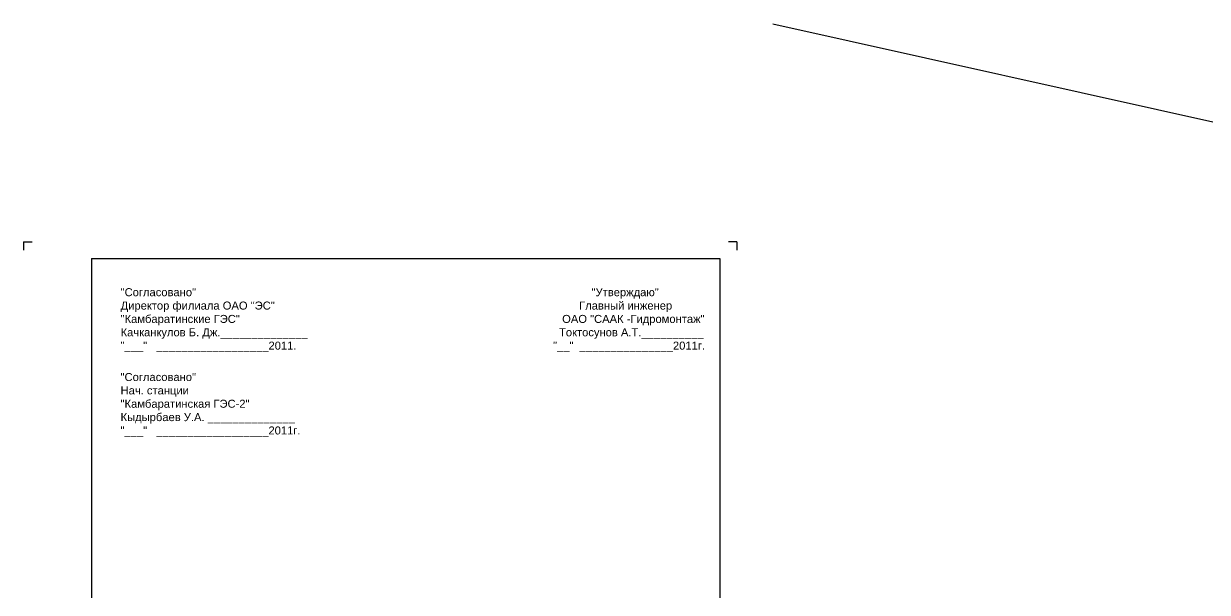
# Model space of a CAD drawing. Header units: millimetres. Extents: x 155577 to 993706, y -295114 to -113927.
# Drawn here: x 155577 to 207325, y -254143 to -229301 of the extents above; entities that cross this region are included whole.
import ezdxf

# ---------------------------------------------------------------- set-up
doc = ezdxf.new("R2010")
doc.units = ezdxf.units.MM
doc.styles.get("Standard").update_dxf_attribs({"font": 'arial.ttf'})

# ---------------------------------------------------------------- blocks, each defined once
blk = doc.blocks.new('A4')
at = {"color": 4}
for p, q in [((839180.34, -1943.12), (839180.34, -1945.62)), ((839180.34, -1943.12), (839182.84, -1943.12)), ((839390.34, -1943.12), (839387.84, -1943.12)), ((839390.34, -1943.12), (839390.34, -1945.62)), ((839180.34, -2240.12), (839180.34, -2237.62)), ((839180.34, -2240.12), (839182.84, -2240.12)), ((839390.34, -2240.12), (839387.84, -2240.12)), ((839390.34, -2240.12), (839390.34, -2237.62))]:
    blk.add_line(p, q, dxfattribs=at)
for p, q in [((839200.34, -1948.12), (839200.34, -2235.12)), ((839200.34, -1948.12), (839385.34, -1948.12)), ((839385.34, -1948.12), (839385.34, -2235.12)), ((839385.34, -2235.12), (839200.34, -2235.12))]:
    blk.add_line(p, q)

msp = doc.modelspace()

# ---------------------------------------------------------------- linework, layer by layer
msp.add_line((188322.962, -229301.477), (252711.031, -243649.359))

# ---------------------------------------------------------------- block references
at = {"color": 4, "xscale": 148.5, "yscale": 148.5, "zscale": 148.5}
msp.add_blockref('A4', (-124462703.47, 49729.164), dxfattribs=at)

# ---------------------------------------------------------------- texts
at = {"attachment_point": 1}
for s, insert, char_height, width in [('"Согласовано"\\PДиректор филиала ОАО "ЭС"\\P"Камбаратинские ГЭС" \\PКачканкулов Б. Дж.______________ \\P"___"   __________________2011. ', (159816.061, -240857.436), 350, 8577.25996), ('{\\H0.93333x;^I^I    "Утверждаю"\\P^I^IГлавный инженер \\P\\pi2256.7;ОАО "СААК -Гидромонтаж" \\P\\pi2120.8;Токтосунов А.Т.__________ \\P\\pi1859.6;"__"  _______________2011г.\\H1.8934x; }', (176862.114, -240857.436), 375, 8438.23474), ('"Согласовано"\\PНач. станции  \\P"Камбаратинская ГЭС-2" \\PКыдырбаев У.А. ______________ \\P"___"   __________________2011г. ', (159813.966, -244563.075), 350, 8577.25996)]:
    msp.add_mtext(s, dxfattribs=dict(at, insert=insert, char_height=char_height, width=width))

doc.saveas('drawing.dxf')
